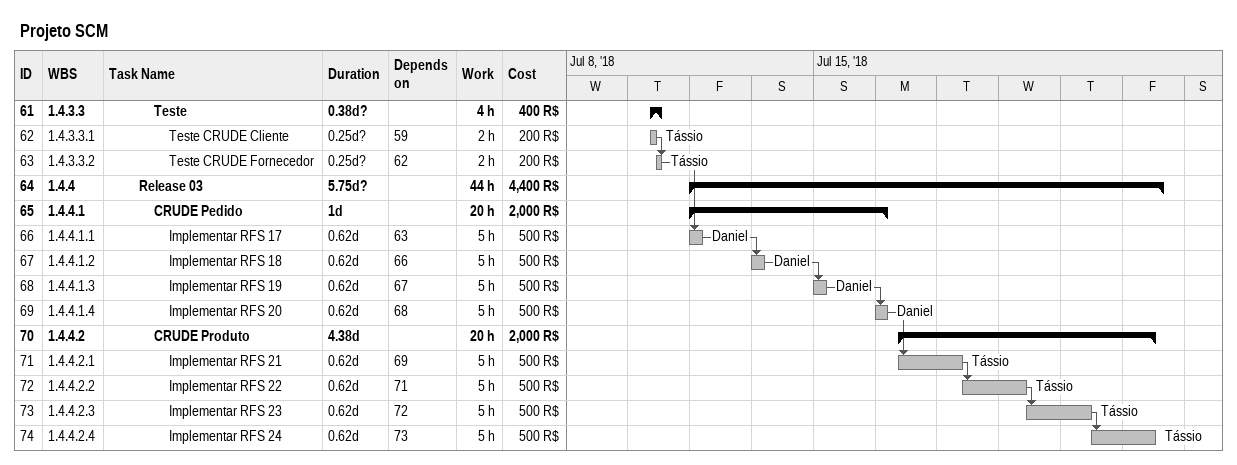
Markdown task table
Projeto SCM

| ID | WBS | Task | Duration | Start | Finish | Predecessors | Resources | Work (h) | Cost (R$) |
|---|---|---|---|---|---|---|---|---|---|
| 61 | 1.4.3.3 | **Teste** | 0.38d? | 2018-07-12 | 2018-07-12 |  |  | 4 | 400 |
| 62 | 1.4.3.3.1 | Teste CRUDE Cliente | 0.25d? | 2018-07-12 | 2018-07-12 | 59 | Tássio | 2 | 200 |
| 63 | 1.4.3.3.2 | Teste CRUDE Fornecedor | 0.25d? | 2018-07-12 | 2018-07-12 | 62 | Tássio | 2 | 200 |
| 64 | 1.4.4 | **Release 03** | 5.75d? | 2018-07-13 | 2018-07-20 |  |  | 44 | 4400 |
| 65 | 1.4.4.1 | **CRUDE Pedido** | 1d | 2018-07-13 | 2018-07-16 |  |  | 20 | 2000 |
| 66 | 1.4.4.1.1 | Implementar RFS 17 | 0.62d | 2018-07-13 | 2018-07-13 | 63 | Daniel | 5 | 500 |
| 67 | 1.4.4.1.2 | Implementar RFS 18 | 0.62d | 2018-07-14 | 2018-07-14 | 66 | Daniel | 5 | 500 |
| 68 | 1.4.4.1.3 | Implementar RFS 19 | 0.62d | 2018-07-15 | 2018-07-15 | 67 | Daniel | 5 | 500 |
| 69 | 1.4.4.1.4 | Implementar RFS 20 | 0.62d | 2018-07-16 | 2018-07-16 | 68 | Daniel | 5 | 500 |
| 70 | 1.4.4.2 | **CRUDE Produto** | 4.38d | 2018-07-16 | 2018-07-20 |  |  | 20 | 2000 |
| 71 | 1.4.4.2.1 | Implementar RFS 21 | 0.62d | 2018-07-16 | 2018-07-17 | 69 | Tássio | 5 | 500 |
| 72 | 1.4.4.2.2 | Implementar RFS 22 | 0.62d | 2018-07-17 | 2018-07-18 | 71 | Tássio | 5 | 500 |
| 73 | 1.4.4.2.3 | Implementar RFS 23 | 0.62d | 2018-07-18 | 2018-07-19 | 72 | Tássio | 5 | 500 |
| 74 | 1.4.4.2.4 | Implementar RFS 24 | 0.62d | 2018-07-19 | 2018-07-20 | 73 | Tássio | 5 | 500 |
